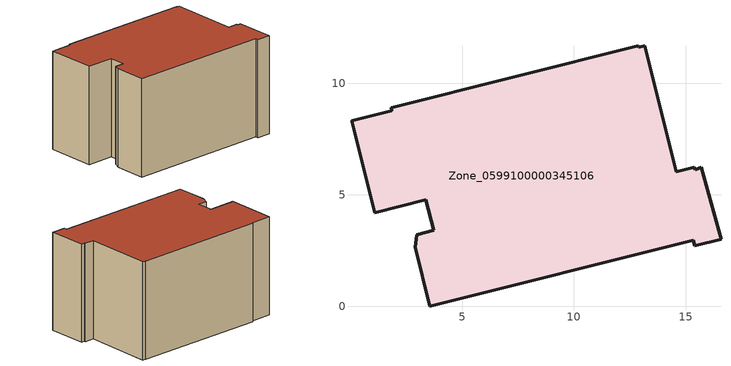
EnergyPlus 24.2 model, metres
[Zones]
Zone_0599100000345106
 floor ground (C_G): 13.16,11.68 14.58,6.03 15.39,6.23 15.43,6.12 15.71,6.22 16.59,3.01 15.41,2.71 15.35,2.96 3.55,0 2.88,2.65 2.96,3.21 3.71,3.4 3.37,4.78 1.08,4.2 0.03,8.3 1.85,8.77 1.81,8.89 12.89,11.67 12.91,11.61 z0
 wall outside (C_F): 3.55,0 15.35,2.96 15.41,2.71 16.59,3.01 15.71,6.22 15.43,6.12 15.39,6.23 14.58,6.03 13.16,11.68 12.91,11.61 12.89,11.67 1.81,8.89 1.85,8.77 0.03,8.3 1.08,4.2 3.37,4.78 3.71,3.4 2.96,3.21 2.88,2.65 3.55,0 z0:8.41
 roof outside (C_R): 2.96,3.21 2.88,2.65 3.55,0 15.35,2.96 15.41,2.71 16.59,3.01 15.71,6.22 15.43,6.12 15.39,6.23 14.58,6.03 13.16,11.68 12.91,11.61 12.89,11.67 1.81,8.89 1.85,8.77 0.03,8.3 1.08,4.2 3.37,4.78 3.71,3.4 z8.41
[BUILDING]
Pand.0599100000345106: North Axis=0; Terrain=City; Loads Convergence Tolerance Value=0.04; Temperature Convergence Tolerance Value=0.4; Solar Distribution=FullExterior; Maximum Number of Warmup Days=25; Minimum Number of Warmup Days=1
[Site:Location]
Rotterdam.The.Hague.AP_ZH_NLD Design_Conditions: Latitude=51.96; Longitude=4.45; Time Zone=1; Elevation=-4.5
[SITE:GROUNDTEMPERATURE:BUILDINGSURFACE]
18, 18, 18, 18, 18, 18, 18, 18, 18, 18, 18, 18
[MATERIAL] Thermal Absorptance=0.9; Solar Absorptance=0.7; Visible Absorptance=0.7
Name | Roughness | Thickness | Conductivity | Density | Specific Heat
G.TC.1992-2005 | MediumSmooth | 0.15 | 0.06 | 540 | 1210
F.TC.1992-2005 | Rough | 0.3 | 0.12 | 1920 | 840
R.TC.1992-2005 | MediumRough | 0.2 | 0.08 | 1500 | 1000
[CONSTRUCTION]
C_G: G.TC.1992-2005
C_F: F.TC.1992-2005
C_R: R.TC.1992-2005
[ZONE]
Zone_0599100000345106: Type=1; Multiplier=1; Ceiling Height=Autocalculate; Volume=Autocalculate; Floor Area=autocalculate; Part of Total Floor Area=Yes
[ZONEINFILTRATION:DESIGNFLOWRATE]
Infil_Zone_0599100000345106: Zone or ZoneList or Space or SpaceList=Zone_0599100000345106; Schedule=AlwaysOn; Design Flow Rate Calculation Method=Flow/Area; Flow Rate per Floor Area=0.0015; Constant Term Coefficient=1; Temperature Term Coefficient=0; Velocity Term Coefficient=0; Velocity Squared Term Coefficient=0
[HVACTEMPLATE:ZONE:IDEALLOADSAIRSYSTEM]
Zone_0599100000345106: Maximum Heating Supply Air Temperature=50; Minimum Cooling Supply Air Temperature=13; Maximum Heating Supply Air Humidity Ratio=0.0156; Minimum Cooling Supply Air Humidity Ratio=0.0077; Heating Limit=NoLimit; Cooling Limit=NoLimit; Dehumidification Control Type=ConstantSensibleHeatRatio; Cooling Sensible Heat Ratio=0.7; Dehumidification Setpoint=60; Humidification Control Type=None; Humidification Setpoint=30; Outdoor Air Method=None; Outdoor Air Flow Rate per Person=0.00944; Outdoor Air Flow Rate per Zone Floor Area=0; Outdoor Air Flow Rate per Zone=0; Demand Controlled Ventilation Type=None; Outdoor Air Economizer Type=NoEconomizer; Heat Recovery Type=None; Sensible Heat Recovery Effectiveness=0.7; Latent Heat Recovery Effectiveness=0.65
[ZONECONTROL:THERMOSTAT]
ThermostatControl_Zone_0599100000345106: Zone or ZoneList=Zone_0599100000345106; Control Type Schedule=DualSetpointControlType; Control 1=Thermostat_Zone_0599100000345106; Temperature Difference Between Cutout And Setpoint=0
[THERMOSTATSETPOINT:DUALSETPOINT]
Thermostat_Zone_0599100000345106: Heating Setpoint Temperature Schedule=HeatingSetpoint_Zone_0599100000345106; Cooling Setpoint Temperature Schedule=CoolingSetpoint_Zone_0599100000345106
[SCHEDULE:COMPACT]
HeatingSetpoint_Zone_0599100000345106: Through: 12/31, For: AllDays, Until: 24:00, 21
CoolingSetpoint_Zone_0599100000345106: Through: 12/31, For: AllDays, Until: 24:00, 24
DualSetpointControlType: Through: 12/31, For: AllDays, Until: 24:00, 4
AlwaysOn: Through: 12/31, For: AllDays, Until: 24:00, 1
